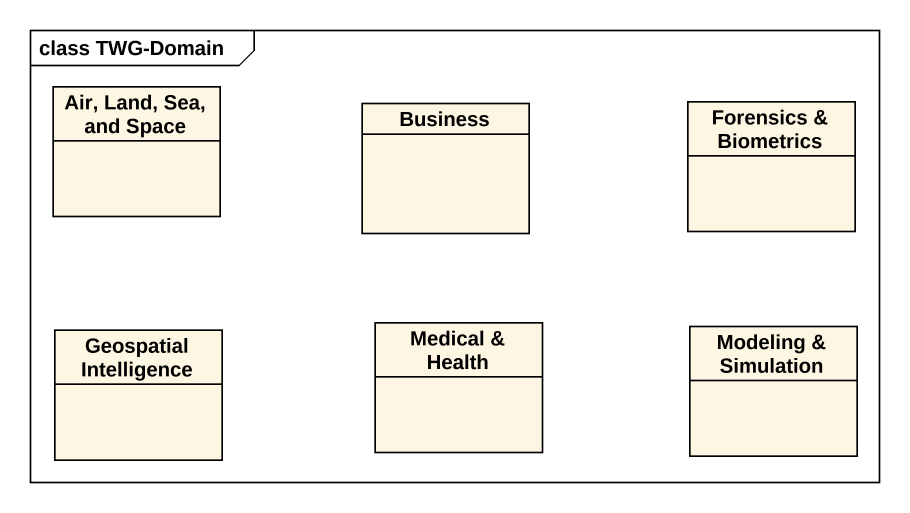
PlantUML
@startuml
mainframe class TWG-Domain
hide circle
hide empty members
class "Air, Land, Sea, and Space" as Air_Land_Sea_and_Space
class Business
class "Forensics & Biometrics" as Forensics_Biometrics
class "Geospatial Intelligence" as Geospatial_Intelligence
class "Medical & Health" as Medical_Health
class "Modeling & Simulation" as Modeling_Simulation
@enduml
